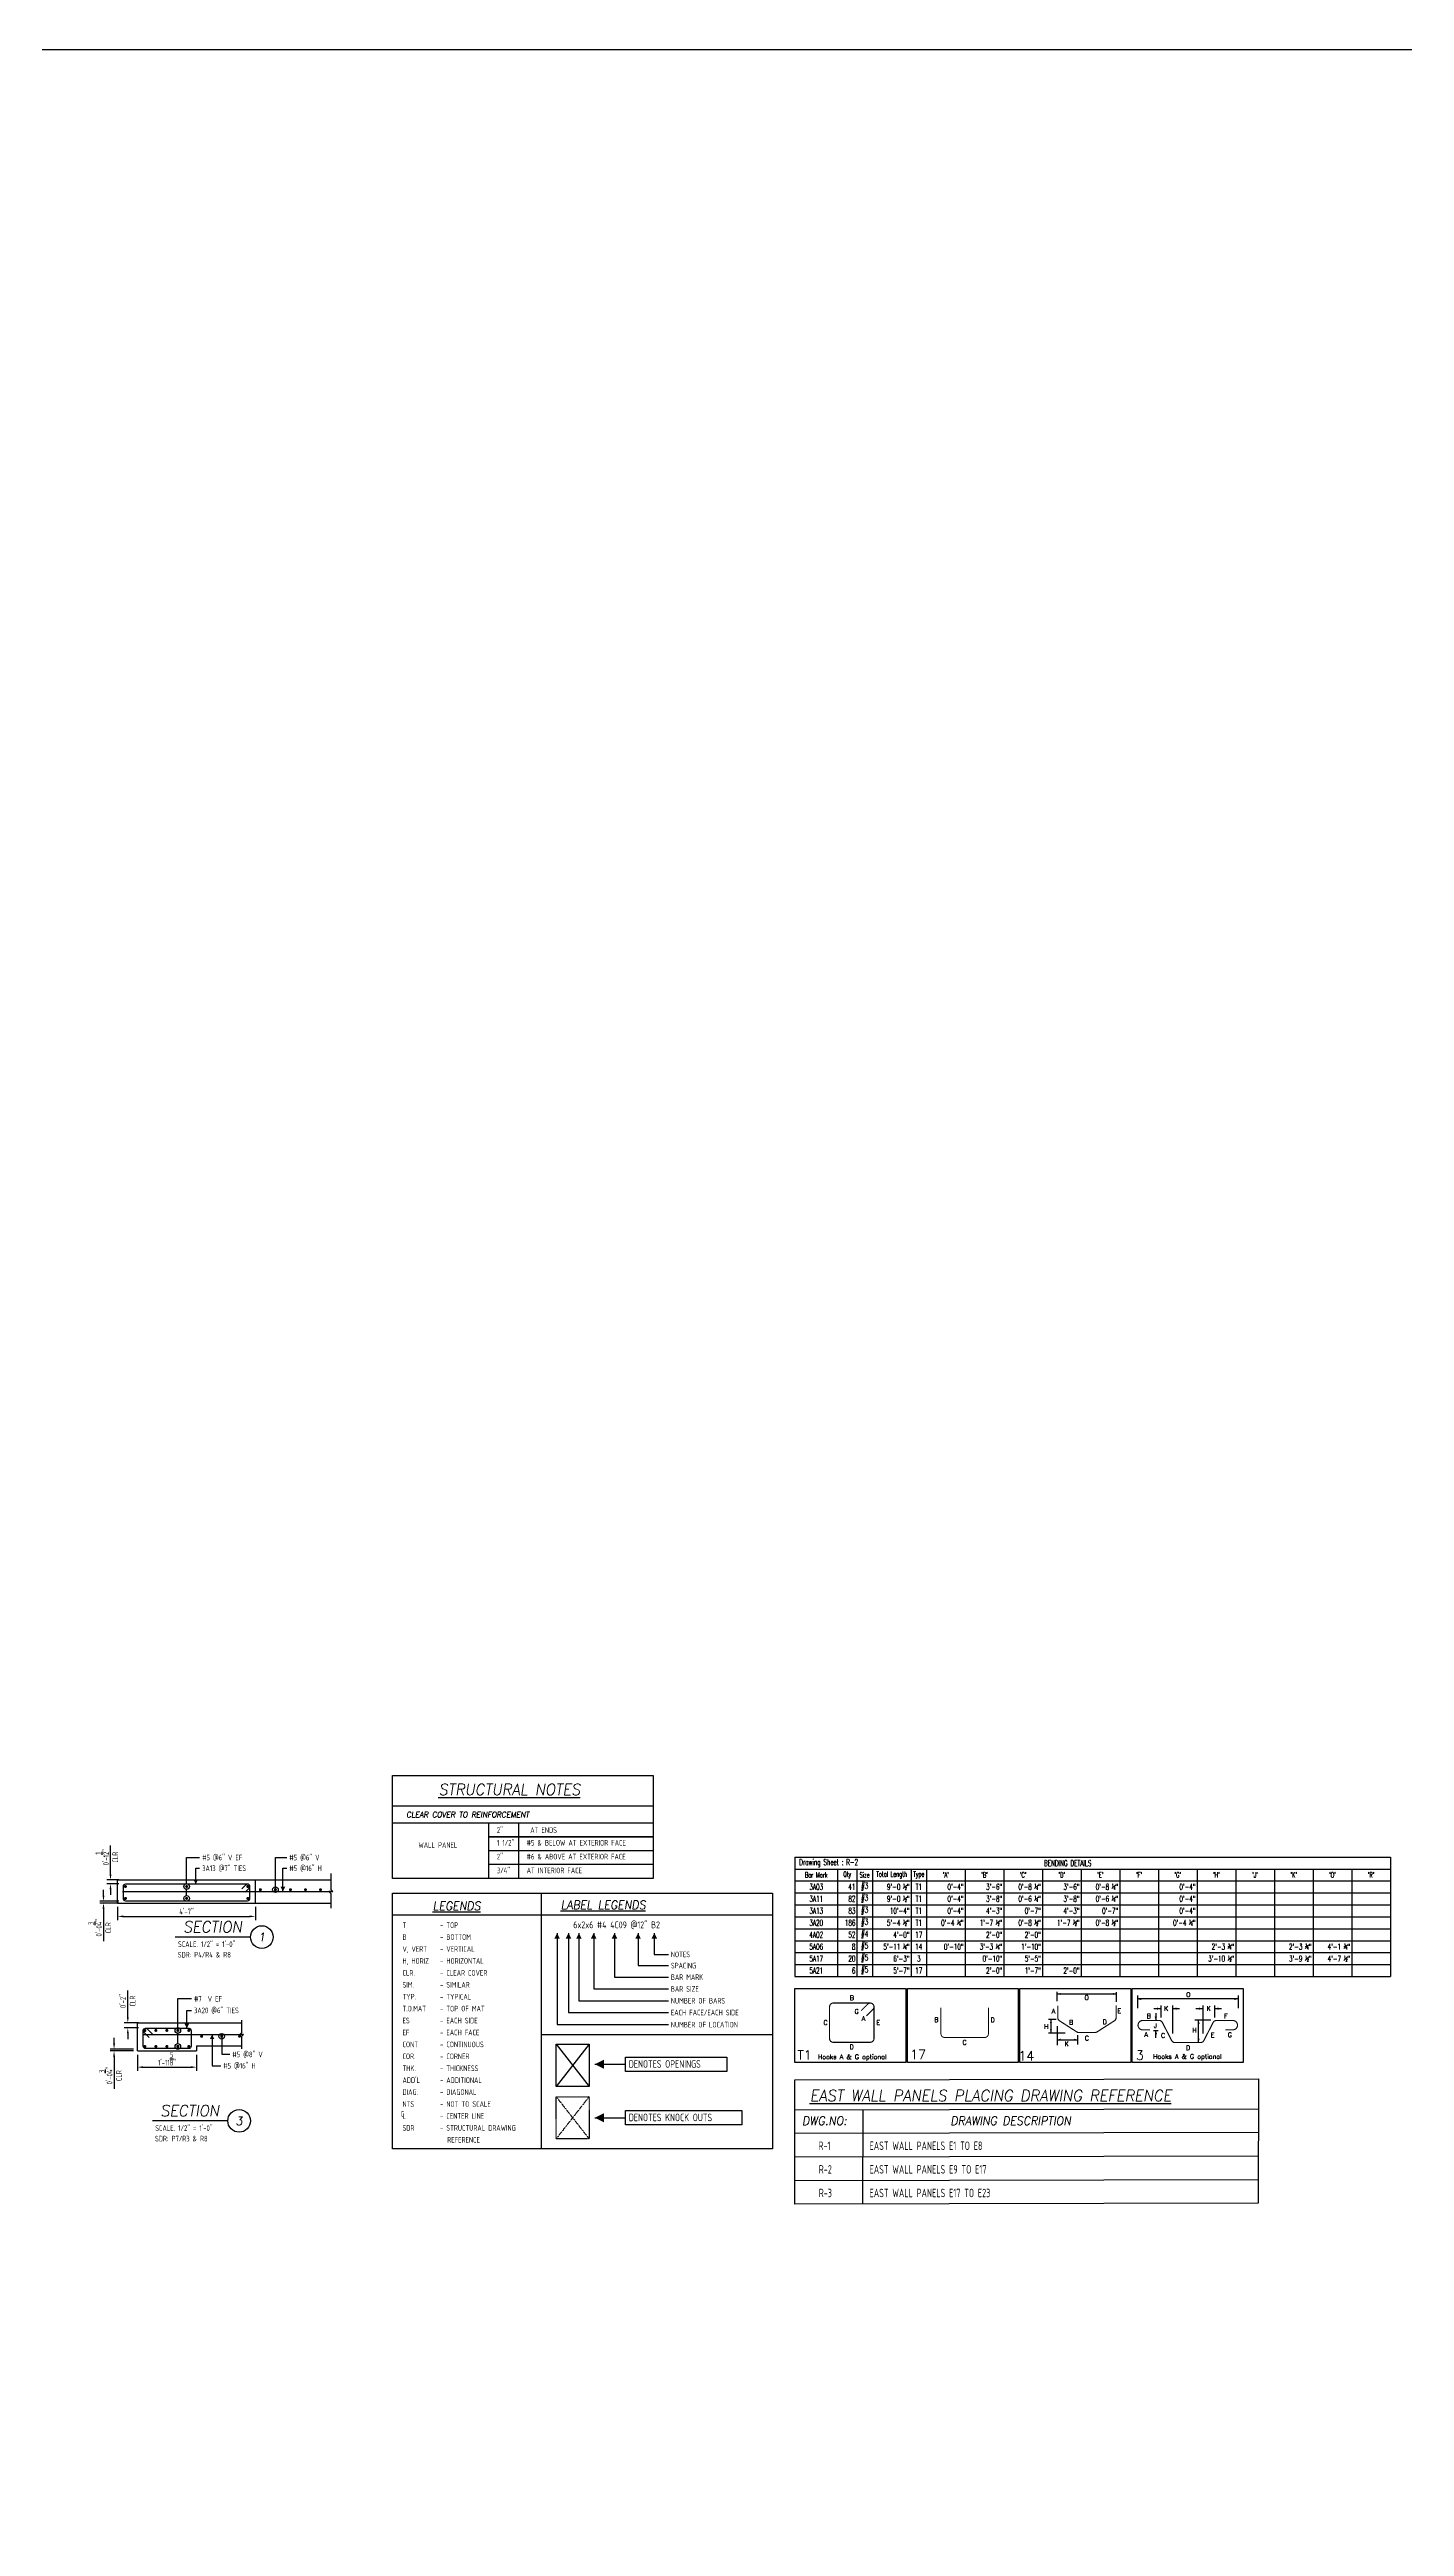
# Model space of a CAD drawing. Header units: inches. Extents: x -10781 to 50822, y -3854 to 38989.
# Drawn here: x 8739 to 9280, y 229 to 1219 of the extents above; entities that cross this region are included whole.
import ezdxf
from ezdxf.enums import TextEntityAlignment as Align

# ---------------------------------------------------------------- set-up
doc = ezdxf.new("R2010")
doc.units = ezdxf.units.IN
doc.header["$LTSCALE"] = 0.025
doc.header["$MEASUREMENT"] = 0
doc.linetypes.add('HIDDEN', pattern=[6, 3, -3])
doc.layers.get('0').update_dxf_attribs({"linetype": 'CONTINUOUS'})
doc.layers.get('Defpoints').update_dxf_attribs({"linetype": 'CONTINUOUS'})
for name, color, linetype in [('0-25', 7, 'CONTINUOUS'), ('0-25TEXT', 7, 'CONTINUOUS'), ('0-35', 3, 'CONTINUOUS'), ('0-35TEXT', 3, 'CONTINUOUS'), ('0-50', 10, 'CONTINUOUS'), ('5', 4, 'CONTINUOUS'), ('BAR-LBL', 2, 'CONTINUOUS'), ('BARLIST', 7, 'CONTINUOUS'), ('CADS-BAR-SKETCH', 7, 'CONTINUOUS'), ('DETAIL', 83, 'CONTINUOUS'), ('hidden', 7, 'HIDDEN'), ('REBARS', 4, 'CONTINUOUS')]:
    doc.layers.add(name, color=color, linetype=linetype)
doc.styles.add('AR', font='ARCHQUIK.shx', dxfattribs={"width": 0.8})
doc.styles.add('ROMANS', font='romans.shx', dxfattribs={"width": 0.57})
doc.styles.add('ROMANT', font='romant')
doc.dimstyles.new('CADS_DIM_48', dxfattribs={"dimscale": 48, "dimtxt": 0.09375, "dimasz": 0.09375, "dimexe": 0.0625, "dimexo": 0.0625, "dimgap": 0.09375, "dimtad": 0, "dimtih": 1, "dimtoh": 1, "dimzin": 1, "dimdsep": 46, "dimlunit": 4, "dimtxsty": 'AR', "dimblk": 'CLOSED', "dimcen": 0.1875, "dimadec": 0, "dimazin": 0, "dimtfac": 1, "dimtofl": 0, "dimtmove": 0, "dimatfit": 1, "dimldrblk": 'DOTBLANK', "dimfxl": 1, "dimtzin": 0, "dimarcsym": 0})

# ---------------------------------------------------------------- blocks, each defined once
blk = doc.blocks.new('*U897', base_point=(8768.49, 479.12))
at = {"layer": 'REBARS', "color": 0}
blk.add_lwpolyline([(8817.43, 482.74), (8819.02, 484.33, 0.668179), (8818.36, 485.93), (8769.61, 485.93, 0.414213), (8768.67, 485), (8768.67, 480.25, 0.414214), (8769.61, 479.31), (8818.36, 479.31, 0.414213), (8819.3, 480.25), (8819.3, 485, 0.668179), (8817.7, 485.66), (8816.11, 484.07)], format="xyb", dxfattribs=at)
blk = doc.blocks.new('SECT1')
at = {"color": 7, "linetype": 'Continuous'}
blk.add_line((0.627, 0), (-0.627, 0), dxfattribs=at)
blk.add_circle((0.815, 0), 0.188, dxfattribs=at)
at = {"color": 7, "linetype": 'Continuous', "style": 'ROMANT', "oblique": 9, "width": 0.95}
blk.add_text('SECTION', height=0.1875, dxfattribs=at).set_placement((-0.006, 0.077), align=Align.CENTER)
blk.add_attdef('SECT1', text='', height=0.141, dxfattribs=at).set_placement((0.815, 0), align=Align.MIDDLE)
blk = doc.blocks.new('_DotBlank')
at = {"layer": '0-35', "color": 0, "lineweight": -2}
blk.add_line((-0.5, 0), (-1, 0), dxfattribs=at)
blk.add_circle((0, 0), 0.5, dxfattribs=at)
blk = doc.blocks.new('leadrblk')
blk.add_lwpolyline([(0, 0, 0, 1, 0), (1, 0, 1, 1, 0)], format="xyseb")
blk = doc.blocks.new('*D657')
at = {"layer": 'Defpoints', "color": 0, "transparency": 16777216}
for p in [(8766.49, 478.37), (8821.49, 478.37), (8821.49, 473.06)]:
    blk.add_point(p, dxfattribs=at)
at = {"layer": 'DETAIL', "color": 0, "lineweight": -2, "transparency": 16777216}
for p, q in [((8766.49, 476.87), (8766.49, 471.56)), ((8821.49, 476.87), (8821.49, 471.56)), ((8768.74, 473.06), (8819.24, 473.06))]:
    blk.add_line(p, q, dxfattribs=at)
at = {"layer": 'DETAIL', "color": 0, "transparency": 16777216}
for points in [[(8768.74, 473.43), (8768.74, 472.68), (8766.49, 473.06)], [(8819.24, 473.43), (8819.24, 472.68), (8821.49, 473.06)]]:
    blk.add_solid(points, dxfattribs=at)
at = {"layer": 'DETAIL', "color": 0, "transparency": 16777216, "insert": (8793.99, 474.97), "char_height": 2.25, "attachment_point": 5, "style": 'AR'}
blk.add_mtext('4\'-7"', dxfattribs=at)
blk = doc.blocks.new('*D658')
at = {"layer": 'Defpoints', "color": 0, "transparency": 16777216}
for p in [(8763.63, 487.62), (8768.49, 487.62), (8768.49, 486.12)]:
    blk.add_point(p, dxfattribs=at)
at = {"layer": 'DETAIL', "color": 0, "lineweight": -2, "transparency": 16777216}
for p, q in [((8763.63, 489.87), (8763.63, 501.32)), ((8766.99, 487.62), (8762.13, 487.62)), ((8766.99, 486.12), (8762.13, 486.12)), ((8763.63, 483.87), (8763.63, 481.62))]:
    blk.add_line(p, q, dxfattribs=at)
at = {"layer": 'DETAIL', "color": 0, "transparency": 16777216}
for points in [[(8763.26, 489.87), (8764.01, 489.87), (8763.63, 487.62)], [(8763.26, 483.87), (8764.01, 483.87), (8763.63, 486.12)]]:
    blk.add_solid(points, dxfattribs=at)
at = {"layer": 'DETAIL', "color": 0, "transparency": 16777216, "char_height": 2.25, "attachment_point": 5, "rotation": 90, "style": 'AR'}
for s, insert in [('0\'-1{\\H1.000000x;\\S1/2;}"', (8760.29, 496.72)), ('CLR', (8765.54, 496.72))]:
    blk.add_mtext(s, dxfattribs=dict(at, insert=insert))
blk = doc.blocks.new('*D659')
at = {"layer": 'Defpoints', "color": 0, "transparency": 16777216}
for p in [(8760.84, 478.37), (8768.49, 479.12), (8768.49, 478.37)]:
    blk.add_point(p, dxfattribs=at)
at = {"layer": 'DETAIL', "color": 0, "lineweight": -2, "transparency": 16777216}
for p, q in [((8766.99, 479.12), (8759.34, 479.12)), ((8766.99, 478.37), (8759.34, 478.37)), ((8760.84, 481.37), (8760.84, 483.62)), ((8760.84, 476.12), (8760.84, 463.18))]:
    blk.add_line(p, q, dxfattribs=at)
at = {"layer": 'DETAIL', "color": 0, "transparency": 16777216}
for points in [[(8760.46, 481.37), (8761.21, 481.37), (8760.84, 479.12)], [(8760.46, 476.12), (8761.21, 476.12), (8760.84, 478.37)]]:
    blk.add_solid(points, dxfattribs=at)
at = {"layer": 'DETAIL', "color": 0, "transparency": 16777216, "char_height": 2.25, "attachment_point": 5, "rotation": 90, "style": 'AR'}
for s, insert in [('0\'-0{\\H1.000000x;\\S3/4;}"', (8757.46, 468.53)), ('CLR', (8762.75, 468.53))]:
    blk.add_mtext(s, dxfattribs=dict(at, insert=insert))
blk = doc.blocks.new('*D877')
at = {"layer": 'Defpoints', "color": 0, "transparency": 16777216}
for p in [(8770.55, 430.53), (8776.38, 430.53), (8776.38, 428.53)]:
    blk.add_point(p, dxfattribs=at)
at = {"layer": 'DETAIL', "color": 0, "lineweight": -2, "transparency": 16777216}
for p, q in [((8770.55, 432.78), (8770.55, 443.42)), ((8774.88, 430.53), (8769.05, 430.53)), ((8774.88, 428.53), (8769.05, 428.53)), ((8770.55, 426.28), (8770.55, 424.03))]:
    blk.add_line(p, q, dxfattribs=at)
at = {"layer": 'DETAIL', "color": 0, "transparency": 16777216}
for points in [[(8770.18, 432.78), (8770.93, 432.78), (8770.55, 430.53)], [(8770.18, 426.28), (8770.93, 426.28), (8770.55, 428.53)]]:
    blk.add_solid(points, dxfattribs=at)
at = {"layer": 'DETAIL', "color": 0, "transparency": 16777216, "char_height": 2.25, "attachment_point": 5, "rotation": 90, "style": 'AR'}
for s, insert in [('0\'-2"', (8768.64, 439.23)), ('CLR', (8772.47, 439.23))]:
    blk.add_mtext(s, dxfattribs=dict(at, insert=insert))
blk = doc.blocks.new('*D872')
at = {"layer": 'Defpoints', "color": 0, "transparency": 16777216}
for p in [(8774.38, 419.28), (8798.03, 419.28), (8798.03, 412.82)]:
    blk.add_point(p, dxfattribs=at)
at = {"layer": 'DETAIL', "color": 0, "lineweight": -2, "transparency": 16777216}
for p, q in [((8774.38, 417.78), (8774.38, 411.32)), ((8798.03, 417.78), (8798.03, 411.32)), ((8776.63, 412.82), (8795.78, 412.82))]:
    blk.add_line(p, q, dxfattribs=at)
at = {"layer": 'DETAIL', "color": 0, "transparency": 16777216}
for points in [[(8776.63, 413.19), (8776.63, 412.44), (8774.38, 412.82)], [(8795.78, 413.19), (8795.78, 412.44), (8798.03, 412.82)]]:
    blk.add_solid(points, dxfattribs=at)
at = {"layer": 'DETAIL', "color": 0, "transparency": 16777216, "insert": (8786.2, 416.19), "char_height": 2.25, "attachment_point": 5, "style": 'AR'}
blk.add_mtext('1\'-11{\\H1.000000x;\\S5/8;}"', dxfattribs=at)
blk = doc.blocks.new('*D873')
at = {"layer": 'Defpoints', "color": 0, "transparency": 16777216}
for p in [(8765.06, 419.28), (8774.38, 420.03), (8774.38, 419.28)]:
    blk.add_point(p, dxfattribs=at)
at = {"layer": 'DETAIL', "color": 0, "lineweight": -2, "transparency": 16777216}
for p, q in [((8772.88, 420.03), (8763.56, 420.03)), ((8772.88, 419.28), (8763.56, 419.28)), ((8765.06, 422.28), (8765.06, 424.53)), ((8765.06, 417.03), (8765.06, 404.1))]:
    blk.add_line(p, q, dxfattribs=at)
at = {"layer": 'DETAIL', "color": 0, "transparency": 16777216}
for points in [[(8764.69, 422.28), (8765.44, 422.28), (8765.06, 420.03)], [(8764.69, 417.03), (8765.44, 417.03), (8765.06, 419.28)]]:
    blk.add_solid(points, dxfattribs=at)
at = {"layer": 'DETAIL', "color": 0, "transparency": 16777216, "char_height": 2.25, "attachment_point": 5, "rotation": 90, "style": 'AR'}
for s, insert in [('0\'-0{\\H1.000000x;\\S3/4;}"', (8761.69, 409.44)), ('CLR', (8766.98, 409.44))]:
    blk.add_mtext(s, dxfattribs=dict(at, insert=insert))
blk = doc.blocks.new('*U896', base_point=(8796.03, 420.03))
at = {"layer": 'REBARS', "color": 0}
blk.add_lwpolyline([(8779.11, 424.62), (8776.99, 426.74, -0.668178), (8777.66, 428.34), (8794.91, 428.34, -0.414214), (8795.84, 427.41), (8795.84, 421.16, -0.414213), (8794.91, 420.22), (8777.66, 420.22, -0.414214), (8776.72, 421.16), (8776.72, 427.41, -0.668179), (8778.32, 428.07), (8780.44, 425.95)], format="xyb", dxfattribs=at)
blk = doc.blocks.new('A$C2A293661')
at = {"layer": '0-35TEXT', "style": 'AR', "width": 0.8}
for s, p in [('C', (-0.72, 0.84)), ('L', (0, 0))]:
    blk.add_text(s, height=2.25, dxfattribs=at).set_placement(p)
blk = doc.blocks.new('*T1326')
at = {"layer": 'BARLIST', "color": 0, "linetype": 'ByBlock', "lineweight": -2, "transparency": 16777216}
for p, q in [((0, 0), (237.77, 0)), ((0, 0), (0, -47.69)), ((237.77, 0), (237.77, -47.69)), ((0, -4.72), (237.77, -4.72)), ((0, -9.45), (237.77, -9.45)), ((17.01, -4.72), (17.01, -47.69)), ((24.73, -4.72), (24.73, -47.69)), ((30.91, -4.72), (30.91, -47.69)), ((46.35, -4.72), (46.35, -47.69)), ((52.52, -4.72), (52.52, -47.69)), ((67.96, -4.72), (67.96, -47.69)), ((83.4, -4.72), (83.4, -47.69)), ((98.83, -4.72), (98.83, -47.69)), ((114.27, -4.72), (114.27, -47.69)), ((129.71, -4.72), (129.71, -47.69)), ((145.15, -4.72), (145.15, -47.69)), ((160.58, -4.72), (160.58, -47.69)), ((176.02, -4.72), (176.02, -47.69)), ((191.46, -4.72), (191.46, -47.69)), ((206.89, -4.72), (206.89, -47.69)), ((222.33, -4.72), (222.33, -47.69)), ((0, -14.23), (237.77, -14.23)), ((0, -19.01), (237.77, -19.01)), ((0, -23.79), (237.77, -23.79)), ((0, -28.57), (237.77, -28.57)), ((0, -33.35), (237.77, -33.35)), ((0, -38.13), (237.77, -38.13)), ((0, -42.91), (237.77, -42.91)), ((0, -47.69), (237.77, -47.69))]:
    blk.add_line(p, q, dxfattribs=at)
at = {"layer": 'BARLIST', "color": 0, "transparency": 16777216, "style": 'ROMANS'}
for s, insert, char_height, width, attachment_point in [(' Drawing Sheet : R-2', (0.59, -2.36), 2.3622, 97.6535, 4), ('Bar Mark', (8.5, -7.09), 2.126, 15.8268, 5), ('Qty', (20.87, -7.09), 2.126, 6.5433, 5), ('Size', (27.82, -7.09), 2.126, 4.9961, 5), ('#3', (27.82, -11.84), 2.362, 4.9961, 5), ('Total Length', (38.63, -7.09), 2.126, 14.2559, 5), ('Type', (49.44, -7.09), 2.126, 4.9961, 5), ("'A'", (60.24, -7.09), 2.126, 14.2559, 5), ("'B'", (75.68, -7.09), 2.126, 14.2559, 5), ("'C'", (91.12, -7.09), 2.126, 14.2559, 5), ('BENDING DETAILS', (99.43, -2.36), 2.3622, 137.752, 4), ("'D'", (106.55, -7.09), 2.126, 14.2559, 5), ("'E'", (121.99, -7.09), 2.126, 14.2559, 5), ("'F'", (137.43, -7.09), 2.126, 14.2559, 5), ("'G'", (152.86, -7.09), 2.126, 14.2559, 5), ("'H'", (168.3, -7.09), 2.126, 14.2559, 5), ("'J'", (183.74, -7.09), 2.126, 14.2559, 5), ("'K'", (199.18, -7.09), 2.126, 14.2559, 5), ("'O'", (214.61, -7.09), 2.126, 14.2559, 5), ("'R'", (230.05, -7.09), 2.126, 14.2559, 5), ('3A03', (8.5, -11.84), 2.362, 15.8268, 5), ('3A11', (8.5, -16.62), 2.362, 15.8268, 5), ('41', (24.14, -11.84), 2.362, 6.5433, 6), ('82', (24.14, -16.62), 2.362, 6.5433, 6), ('#3', (27.82, -16.62), 2.362, 4.9961, 5), ('#3', (27.82, -21.4), 2.362, 4.9961, 5), ('9\'-0 {\\H0.5x;\\S1#2;}"', (45.76, -11.84), 2.3622, 14.2559, 6), ('9\'-0 {\\H0.5x;\\S1#2;}"', (45.76, -16.62), 2.3622, 14.2559, 6), ('T1', (49.44, -11.84), 2.362, 4.9961, 5), ('T1', (49.44, -16.62), 2.362, 4.9961, 5), ('0\'-4"', (67.37, -11.84), 2.362, 14.2559, 6), ('0\'-4"', (67.37, -16.62), 2.362, 14.2559, 6), ('3\'-6"', (82.81, -11.84), 2.362, 14.2559, 6), ('3\'-8"', (82.81, -16.62), 2.362, 14.2559, 6), ('0\'-8 {\\H0.5x;\\S1#4;}"', (98.24, -11.84), 2.3622, 14.2559, 6), ('0\'-6 {\\H0.5x;\\S1#4;}"', (98.24, -16.62), 2.3622, 14.2559, 6), ('3\'-6"', (113.68, -11.84), 2.362, 14.2559, 6), ('3\'-8"', (113.68, -16.62), 2.362, 14.2559, 6), ('0\'-8 {\\H0.5x;\\S1#4;}"', (129.12, -11.84), 2.3622, 14.2559, 6), ('0\'-6 {\\H0.5x;\\S1#4;}"', (129.12, -16.62), 2.3622, 14.2559, 6), ('0\'-4"', (159.99, -11.84), 2.362, 14.2559, 6), ('0\'-4"', (159.99, -16.62), 2.362, 14.2559, 6), ('3A13', (8.5, -21.4), 2.362, 15.8268, 5), ('3A20', (8.5, -26.18), 2.362, 15.8268, 5), ('186', (24.14, -26.18), 2.362, 6.5433, 6), ('83', (24.14, -21.4), 2.362, 6.5433, 6), ('#3', (27.82, -26.18), 2.362, 4.9961, 5), ('#4', (27.82, -30.96), 2.362, 4.9961, 5), ('5\'-4 {\\H0.5x;\\S1#2;}"', (45.76, -26.18), 2.3622, 14.2559, 6), ('10\'-4"', (45.76, -21.4), 2.362, 14.2559, 6), ('T1', (49.44, -21.4), 2.362, 4.9961, 5), ('T1', (49.44, -26.18), 2.362, 4.9961, 5), ('0\'-4 {\\H0.5x;\\S1#4;}"', (67.37, -26.18), 2.3622, 14.2559, 6), ('0\'-4"', (67.37, -21.4), 2.362, 14.2559, 6), ('1\'-7 {\\H0.5x;\\S1#2;}"', (82.81, -26.18), 2.3622, 14.2559, 6), ('4\'-3"', (82.81, -21.4), 2.362, 14.2559, 6), ('0\'-8 {\\H0.5x;\\S1#2;}"', (98.24, -26.18), 2.3622, 14.2559, 6), ('0\'-7"', (98.24, -21.4), 2.362, 14.2559, 6), ('1\'-7 {\\H0.5x;\\S1#2;}"', (113.68, -26.18), 2.3622, 14.2559, 6), ('4\'-3"', (113.68, -21.4), 2.362, 14.2559, 6), ('0\'-8 {\\H0.5x;\\S1#2;}"', (129.12, -26.18), 2.3622, 14.2559, 6), ('0\'-7"', (129.12, -21.4), 2.362, 14.2559, 6), ('0\'-4 {\\H0.5x;\\S1#4;}"', (159.99, -26.18), 2.3622, 14.2559, 6), ('0\'-4"', (159.99, -21.4), 2.362, 14.2559, 6), ('4A02', (8.5, -30.96), 2.362, 15.8268, 5), ('5A06', (8.5, -35.74), 2.362, 15.8268, 5), ('5A17', (8.5, -40.52), 2.362, 15.8268, 5), ('52', (24.14, -30.96), 2.362, 6.5433, 6), ('20', (24.14, -40.52), 2.362, 6.5433, 6), ('8', (24.14, -35.74), 2.36, 6.5433, 6), ('#5', (27.82, -35.74), 2.362, 4.9961, 5), ('#5', (27.82, -40.52), 2.362, 4.9961, 5), ('5\'-11 {\\H0.5x;\\S1#4;}"', (45.76, -35.74), 2.3622, 14.2559, 6), ('4\'-0"', (45.76, -30.96), 2.362, 14.2559, 6), ('6\'-3"', (45.76, -40.52), 2.362, 14.2559, 6), ('17', (49.44, -30.96), 2.362, 4.9961, 5), ('14', (49.44, -35.74), 2.362, 4.9961, 5), ('3', (49.44, -40.52), 2.36, 4.9961, 5), ('0\'-10"', (67.37, -35.74), 2.362, 14.2559, 6), ('3\'-3 {\\H0.5x;\\S1#4;}"', (82.81, -35.74), 2.3622, 14.2559, 6), ('0\'-10"', (82.81, -40.52), 2.362, 14.2559, 6), ('2\'-0"', (82.81, -30.96), 2.362, 14.2559, 6), ('1\'-10"', (98.24, -35.74), 2.362, 14.2559, 6), ('2\'-0"', (98.24, -30.96), 2.362, 14.2559, 6), ('5\'-5"', (98.24, -40.52), 2.362, 14.2559, 6), ('3\'-10 {\\H0.5x;\\S1#2;}"', (175.43, -40.52), 2.3622, 14.2559, 6), ('2\'-3 {\\H0.5x;\\S3#4;}"', (175.43, -35.74), 2.3622, 14.2559, 6), ('2\'-3 {\\H0.5x;\\S3#4;}"', (206.3, -35.74), 2.3622, 14.2559, 6), ('3\'-9 {\\H0.5x;\\S1#2;}"', (206.3, -40.52), 2.3622, 14.2559, 6), ('4\'-1 {\\H0.5x;\\S3#4;}"', (221.74, -35.74), 2.3622, 14.2559, 6), ('4\'-7 {\\H0.5x;\\S1#2;}"', (221.74, -40.52), 2.3622, 14.2559, 6), ('5A21', (8.5, -45.3), 2.362, 15.8268, 5), ('6', (24.14, -45.3), 2.36, 6.5433, 6), ('#5', (27.82, -45.3), 2.362, 4.9961, 5), ('5\'-7"', (45.76, -45.3), 2.362, 14.2559, 6), ('17', (49.44, -45.3), 2.362, 4.9961, 5), ('2\'-0"', (82.81, -45.3), 2.362, 14.2559, 6), ('1\'-7"', (98.24, -45.3), 2.362, 14.2559, 6), ('2\'-0"', (113.68, -45.3), 2.362, 14.2559, 6)]:
    blk.add_mtext(s, dxfattribs=dict(at, insert=insert, char_height=char_height, width=width, attachment_point=attachment_point))
blk = doc.blocks.new('T1')
at = {"layer": 'CADS-BAR-SKETCH'}
blk.add_lwpolyline([(0, 0), (0, 1), (1.5, 1), (1.5, 0)], close=True, dxfattribs=at)
at = {"layer": 'CADS-BAR-SKETCH', "const_width": 0.0156}
for points in [[(0.468, 0.754, -0.414214), (0.518, 0.804, 0.414214), (0.468, 0.754), (0.468, 0.323, 0.414214), (0.518, 0.273), (1.019, 0.273, 0.414214), (1.069, 0.323), (1.069, 0.754, 0.668179), (0.983, 0.789), (0.896, 0.702)], [(0.966, 0.631), (1.054, 0.719, 0.668179), (1.019, 0.804), (0.518, 0.804)]]:
    blk.add_lwpolyline(points, format="xyb", dxfattribs=at)
at = {"layer": 'CADS-BAR-SKETCH', "style": 'ROMANS'}
for s, height, p in [('B', 0.0625, (0.742, 0.844)), ('G', 0.0625, (0.806, 0.659)), ('C', 0.0625, (0.386, 0.508)), ('A', 0.0625, (0.903, 0.563)), ('E', 0.0625, (1.103, 0.508)), ('T1', 0.125, (0.033, 0.039)), ('Hooks A & G optional', 0.0625, (0.311, 0.045)), ('D', 0.0625, (0.739, 0.179))]:
    blk.add_text(s, height=height, dxfattribs=at).set_placement(p)
blk = doc.blocks.new('17')
at = {"layer": 'CADS-BAR-SKETCH'}
blk.add_lwpolyline([(0, 0), (0, 1), (1.5, 1), (1.5, 0)], close=True, dxfattribs=at)
at = {"layer": 'CADS-BAR-SKETCH', "const_width": 0.0125}
blk.add_lwpolyline([(0.454, 0.741), (0.454, 0.388, 0.414214), (0.504, 0.338), (1.046, 0.338, 0.414214), (1.096, 0.388), (1.096, 0.741)], format="xyb", dxfattribs=at)
at = {"layer": 'CADS-BAR-SKETCH', "style": 'ROMANS'}
for s, height, p in [('B', 0.0625, (0.363, 0.547)), ('D', 0.0625, (1.125, 0.544)), ('17', 0.125, (0.037, 0.045)), ('C', 0.0625, (0.746, 0.24))]:
    blk.add_text(s, height=height, dxfattribs=at).set_placement(p)
blk = doc.blocks.new('14')
at = {"layer": 'CADS-BAR-SKETCH'}
for p, q in [((0.506, 0.829), (0.506, 0.954)), ((0.514, 0.928), (1.303, 0.928)), ((1.31, 0.821), (1.31, 0.951)), ((0.494, 0.582), (0.389, 0.582)), ((0.389, 0.399), (0.616, 0.399)), ((0.421, 0.582), (0.421, 0.399)), ((0.506, 0.491), (0.506, 0.235)), ((0.78, 0.371), (0.78, 0.245)), ((0.506, 0.308), (0.78, 0.308))]:
    blk.add_line(p, q, dxfattribs=at)
blk.add_lwpolyline([(0, 0), (0, 1), (1.5, 1), (1.5, 0)], close=True, dxfattribs=at)
at = {"layer": 'CADS-BAR-SKETCH', "const_width": 0.0156}
blk.add_lwpolyline([(0.514, 0.767), (0.514, 0.606, 0.255491), (0.537, 0.564), (0.77, 0.414, 0.143533), (0.797, 0.406), (1.019, 0.406, 0.143533), (1.046, 0.414), (1.28, 0.564, 0.255491), (1.303, 0.606), (1.303, 0.772)], format="xyb", dxfattribs=at)
at = {"layer": 'CADS-BAR-SKETCH'}
for points in [[(0.506, 0.928), (0.554, 0.942), (0.554, 0.928)], [(0.506, 0.928), (0.554, 0.914), (0.554, 0.928)], [(1.31, 0.928), (1.262, 0.942), (1.262, 0.928)], [(1.31, 0.928), (1.262, 0.914), (1.262, 0.928)], [(0.421, 0.582), (0.408, 0.534), (0.421, 0.534)], [(0.421, 0.399), (0.408, 0.447), (0.421, 0.447)], [(0.421, 0.582), (0.435, 0.534), (0.421, 0.534)], [(0.421, 0.399), (0.435, 0.447), (0.421, 0.447)], [(0.506, 0.308), (0.554, 0.322), (0.554, 0.308)], [(0.506, 0.308), (0.554, 0.294), (0.554, 0.308)], [(0.78, 0.308), (0.732, 0.322), (0.732, 0.308)], [(0.78, 0.308), (0.732, 0.294), (0.732, 0.308)]]:
    blk.add_solid(points, dxfattribs=at)
at = {"layer": 'CADS-BAR-SKETCH', "style": 'ROMANS'}
for s, height, p in [('A', 0.0625, (0.433, 0.663)), ('O', 0.0625, (0.876, 0.846)), ('E', 0.0625, (1.321, 0.667)), ('H', 0.0625, (0.33, 0.456)), ('B', 0.0625, (0.666, 0.512)), ('C', 0.0625, (0.88, 0.297)), ('D', 0.0625, (1.121, 0.517)), ('14', 0.125, (-0.019, 0.027)), ('K', 0.0625, (0.606, 0.221))]:
    blk.add_text(s, height=height, dxfattribs=at).set_placement(p)
blk = doc.blocks.new('3')
at = {"layer": 'CADS-BAR-SKETCH'}
for p, q in [((0.071, 0.908), (0.071, 0.736)), ((1.423, 0.859), (0.081, 0.859)), ((0.294, 0.728), (0.389, 0.728)), ((0.389, 0.77), (0.389, 0.607)), ((0.547, 0.77), (0.547, 0.39)), ((0.547, 0.728), (0.642, 0.728)), ((0.547, 0.728), (0.642, 0.728)), ((0.862, 0.728), (0.957, 0.728)), ((0.957, 0.77), (0.957, 0.39)), ((1.115, 0.77), (1.115, 0.607)), ((1.115, 0.728), (1.21, 0.728)), ((1.434, 0.908), (1.434, 0.736)), ((0.29, 0.433), (0.354, 0.433)), ((0.32, 0.666), (0.32, 0.568)), ((0.322, 0.335), (0.322, 0.433)), ((1.062, 0.574), (0.847, 0.574)), ((0.898, 0.27), (0.898, 0.574))]:
    blk.add_line(p, q, dxfattribs=at)
blk.add_lwpolyline([(0, 0), (0, 1), (1.5, 1), (1.5, 0)], close=True, dxfattribs=at)
at = {"layer": 'CADS-BAR-SKETCH', "const_width": 0.0156}
blk.add_lwpolyline([(1.261, 0.441), (1.361, 0.441, 1), (1.361, 0.568), (1.14, 0.568, 0.281157), (1.095, 0.541), (0.97, 0.297, -0.281157), (0.926, 0.27), (0.579, 0.27, -0.281157), (0.534, 0.297), (0.409, 0.541, 0.281157), (0.364, 0.568), (0.143, 0.568, 1), (0.143, 0.441), (0.243, 0.441)], format="xyb", dxfattribs=at)
at = {"layer": 'CADS-BAR-SKETCH'}
for points in [[(0.071, 0.859), (0.125, 0.874), (0.125, 0.859)], [(0.071, 0.859), (0.125, 0.843), (0.125, 0.859)], [(0.389, 0.728), (0.336, 0.744), (0.336, 0.728)], [(0.389, 0.728), (0.336, 0.713), (0.336, 0.728)], [(0.547, 0.728), (0.601, 0.744), (0.601, 0.728)], [(0.547, 0.728), (0.601, 0.713), (0.601, 0.728)], [(0.957, 0.728), (0.904, 0.744), (0.904, 0.728)], [(0.957, 0.728), (0.904, 0.713), (0.904, 0.728)], [(1.115, 0.728), (1.169, 0.744), (1.169, 0.728)], [(1.115, 0.728), (1.169, 0.713), (1.169, 0.728)], [(1.434, 0.859), (1.38, 0.874), (1.38, 0.859)], [(1.434, 0.859), (1.38, 0.843), (1.38, 0.859)], [(0.32, 0.568), (0.304, 0.621), (0.32, 0.621)], [(0.322, 0.433), (0.307, 0.379), (0.322, 0.379)], [(0.32, 0.568), (0.335, 0.621), (0.32, 0.621)], [(0.322, 0.433), (0.338, 0.379), (0.322, 0.379)], [(0.898, 0.574), (0.883, 0.52), (0.898, 0.52)], [(0.898, 0.574), (0.914, 0.52), (0.898, 0.52)], [(0.898, 0.27), (0.883, 0.323), (0.898, 0.323)], [(0.898, 0.27), (0.914, 0.323), (0.898, 0.323)]]:
    blk.add_solid(points, dxfattribs=at)
at = {"layer": 'CADS-BAR-SKETCH', "style": 'ROMANS'}
for s, height, p in [('K', 0.0625, (0.433, 0.7)), ('O', 0.0625, (0.731, 0.886)), ('K', 0.0625, (1.008, 0.7)), ('A', 0.0625, (0.166, 0.346)), ('B', 0.0625, (0.196, 0.597)), ('J', 0.0625, (0.293, 0.467)), ('C', 0.0625, (0.391, 0.334)), ('H', 0.0625, (0.813, 0.404)), ('E', 0.0625, (1.062, 0.34)), ('F', 0.0625, (1.242, 0.597)), ('G', 0.0625, (1.293, 0.343)), ('3', 0.125, (0.05, 0.035)), ('Hooks A & G optional', 0.0625, (0.284, 0.049)), ('D', 0.0625, (0.729, 0.168))]:
    blk.add_text(s, height=height, dxfattribs=at).set_placement(p)
blk = doc.blocks.new('*T1327')
at = {"layer": 'BARLIST', "color": 0, "transparency": 16777216, "xscale": 29.52755949857756, "yscale": 29.52755949857756, "zscale": 29.52755949857756}
for name, p in [('T1', (0.3, -29.53, 0)), ('17', (45.18, -29.53, 0)), ('14', (90.06, -29.53, 0)), ('3', (134.94, -29.53, 0))]:
    blk.add_blockref(name, p, dxfattribs=at)

msp = doc.modelspace()

# ---------------------------------------------------------------- linework, layer by layer
at = {"layer": '0-25'}
for points in [[(8954.74396, 421.94938), (8941.60509, 405.15303)], [(8941.60509, 421.94938), (8954.74396, 405.15303)]]:
    msp.add_lwpolyline(points, dxfattribs=at)
at = {"layer": '0-25TEXT'}
for points in [[(8797.67112, 485.93346), (8797.67112, 492.29704), (8799.23754, 492.29704)], [(8832.48692, 482.99601), (8832.48692, 492.29704), (8834.05334, 492.29704)], [(8941.96547, 466.40421), (8941.96547, 429.79528), (8986.3895, 429.79528)], [(8946.51607, 466.40421), (8946.51607, 434.63326), (8986.3895, 434.63326)], [(8950.67949, 466.40421), (8950.67949, 439.35196), (8986.3895, 439.35196)], [(8956.58562, 466.40421), (8956.58562, 444.07067), (8986.3895, 444.07067)], [(8964.91245, 466.40421), (8964.91245, 448.78937), (8986.3895, 448.78937)], [(8974.30423, 466.40421), (8974.30423, 453.38884), (8986.3895, 453.38884)], [(8980.7913, 466.40421), (8980.7913, 457.86904), (8986.3895, 457.86904)], [(8794.13017, 428.34488), (8794.13017, 435.49948), (8795.97567, 435.49948)], [(8804.19734, 425.90737), (8804.19732, 413.38814), (8807.65469, 413.38813)], [(8957.00285, 413.97705), (8969.30344, 413.97705)], [(8957.00285, 392.60012), (8969.30344, 392.60012)], [(8957.00285, 392.60012), (8969.30344, 392.60012)]]:
    msp.add_lwpolyline(points, dxfattribs=at)
at = {"layer": '0-35', "color": 0, "lineweight": -2}
for p, q in [((8794.03608, 486.12096), (8794.03608, 496.58371)), ((8794.03608, 496.58371), (8799.23754, 496.58371)), ((8794.03608, 481.37096), (8794.03608, 483.87096)), ((8790.52422, 428.60607), (8790.52422, 440.19199)), ((8790.52422, 440.19199), (8795.97567, 440.19199)), ((8790.52422, 422.20869), (8790.52422, 426.35607))]:
    msp.add_line(p, q, dxfattribs=at)
at = {"layer": '0-35'}
for p, q in [((8766.48535, 478.37096), (8766.48535, 487.62096)), ((8766.48535, 487.62096), (8851.5919, 487.62096)), ((8821.48521, 478.37096), (8821.48521, 487.62096)), ((8766.48535, 478.37096), (8851.5919, 478.37096)), ((8774.37831, 419.28237), (8774.37831, 430.53237)), ((8774.37831, 430.53237), (8816.03143, 430.53237)), ((8774.37831, 419.28237), (8798.03143, 419.28237)), ((8798.03143, 421.28237), (8798.03143, 419.28237)), ((8798.03143, 421.28237), (8816.03143, 421.28237))]:
    msp.add_line(p, q, dxfattribs=at)
at = {"layer": '0-35', "color": 1}
for points in [[(8876.27119, 488.21787), (8876.27119, 529.40137), (8980.38861, 529.40137), (8980.38861, 488.21787)], [(8914.53517, 504.7949), (8980.38861, 504.7949)], [(8980.38861, 504.7949), (8914.53517, 504.7949)], [(8980.38861, 499.26923), (8914.53517, 499.26923)], [(8980.38861, 488.21787), (8876.27119, 488.21787)], [(8980.38861, 493.74355), (8914.53517, 493.74355)]]:
    msp.add_lwpolyline(points, dxfattribs=at)
at = {"layer": '0-35'}
for points in [[(8851.5919, 490.13893), (8851.5919, 483.7668), (8852.36273, 482.99596), (8850.82106, 482.99596), (8851.5919, 482.22513), (8851.5919, 476.27837)], [(8816.03143, 420.19225), (8816.03143, 425.13654), (8816.80226, 425.90738), (8815.26059, 425.90737), (8816.03143, 426.67821), (8816.03143, 431.6225)]]:
    msp.add_lwpolyline(points, dxfattribs=at)
msp.add_lwpolyline([(8941.60509, 421.94938), (8954.74396, 421.94938), (8954.74396, 405.15303), (8941.60509, 405.15303)], close=True, dxfattribs=at)
at = {"layer": '0-35', "color": 0, "lineweight": -2}
for centre in [(8794.03608, 484.99596), (8794.03608, 480.24596), (8790.52422, 427.48107), (8790.52422, 421.08369)]:
    msp.add_circle(centre, 1.125, dxfattribs=at)
at = {"layer": '0-50'}
for p, q in [((8980.38861, 517.10097), (8876.27119, 517.10097)), ((8980.38861, 510.32058), (8876.27119, 510.32058)), ((8914.53517, 510.32058), (8914.53517, 488.21787)), ((8926.58586, 510.32058), (8926.58586, 488.21787)), ((8935.59095, 482.35301), (8935.59095, 380.19471)), ((9027.93652, 473.56154), (8876.27119, 473.56154)), ((9027.93652, 425.7492), (8935.59095, 425.7492)), ((9222.00423, 396.0454), (9036.95308, 395.61498)), ((9222.00423, 386.70261), (9036.95308, 386.27219)), ((9064.11188, 358.02706), (9064.13397, 395.61498)), ((9027.93652, 380.19471), (8876.27119, 380.19471)), ((9222.00423, 377.26651), (9036.95308, 376.83609)), ((9222.00423, 367.83041), (9036.95308, 367.39999))]:
    msp.add_line(p, q, dxfattribs=at)
for points in [[(8876.27119, 380.19471), (8876.27119, 482.35301), (9027.93652, 482.35301), (9027.93652, 380.19471)], [(8969.30344, 416.81388), (9009.69812, 416.81388), (9009.69812, 411.14023), (8969.30344, 411.14023)], [(9036.95308, 407.78105), (9222.00423, 408.21148), (9221.98213, 358.45748), (9036.93099, 358.02706)], [(8969.30344, 395.43695), (9015.79459, 395.43695), (9015.79459, 389.7633), (8969.30344, 389.7633)]]:
    msp.add_lwpolyline(points, close=True, dxfattribs=at)
at = {"layer": '5', "const_width": 0.6}
for points in [[(8769.31034, 484.99596, -1), (8769.91034, 484.99596, -1)], [(8793.73608, 484.99596, -1), (8794.33608, 484.99596, -1)], [(8818.16182, 484.99596, -1), (8818.76182, 484.99596, -1)], [(8769.31034, 480.24596, 1), (8769.91034, 480.24596, 1)], [(8793.73608, 480.24596, 1), (8794.33608, 480.24596, 1)], [(8818.16182, 480.24596, 1), (8818.76182, 480.24596, 1)], [(8823.18521, 483.73158, 1), (8823.78521, 483.73158, 1)], [(8829.18521, 483.73158, 1), (8829.78521, 483.73158, 1)], [(8835.18521, 483.73158, 1), (8835.78521, 483.73158, 1)], [(8841.18521, 483.73158, 1), (8841.78521, 483.73158, 1)], [(8847.18521, 483.73158, 1), (8847.78521, 483.73158, 1)], [(8777.08463, 427.48107, -1), (8777.68463, 427.48107, -1)], [(8781.4645, 427.48107, -1), (8782.0645, 427.48107, -1)], [(8785.84436, 427.48107, -1), (8786.44436, 427.48107, -1)], [(8790.22422, 427.48107, -1), (8790.82422, 427.48107, -1)], [(8794.60409, 427.48107, -1), (8795.20409, 427.48107, -1)], [(8799.73143, 425.15339, -1), (8800.33143, 425.15339, -1)], [(8807.73143, 425.15339, -1), (8808.33143, 425.15339, -1)], [(8814.88879, 425.15339, -1), (8815.48879, 425.15339, -1)], [(8777.08463, 421.08369, 1), (8777.68463, 421.08369, 1)], [(8781.46449, 421.08369, 1), (8782.06449, 421.08369, 1)], [(8785.84436, 421.08369, 1), (8786.44436, 421.08369, 1)], [(8790.22422, 421.08369, 1), (8790.82422, 421.08369, 1)], [(8794.60408, 421.08369, 1), (8795.20408, 421.08369, 1)]]:
    msp.add_lwpolyline(points, format="xyb", close=True, dxfattribs=at)
at = {"layer": 'BAR-LBL'}
msp.add_lwpolyline([(5421.30462, 1218.9583), (9773.86267, 1218.9583), (9773.86267, -1266.46422), (5421.30462, -1266.46422)], close=True, dxfattribs=at)
at = {"layer": 'hidden'}
msp.add_lwpolyline([(8941.60509, 400.9983), (8954.74396, 400.9983), (8954.74396, 384.20195), (8941.60509, 384.20195)], close=True, dxfattribs=at)
for points in [[(8954.74396, 400.9983), (8941.60509, 384.20195)], [(8941.60509, 400.9983), (8954.74396, 384.20195)]]:
    msp.add_lwpolyline(points, dxfattribs=at)
at = {"layer": 'REBARS'}
msp.add_line((8768.48535, 482.99596), (8852.36273, 482.99596), dxfattribs=at)
msp.add_lwpolyline([(8776.37831, 425.90736), (8816.80225, 425.90737)], dxfattribs=at)

# ---------------------------------------------------------------- block references
for name, p in [('*T1326', (9036.95308, 496.69497)), ('*T1327', (9036.65781, 444.22028, 0))]:
    msp.add_blockref(name, p)
at = {"layer": '0-25TEXT'}
for p, xscale, yscale, rotation in [((8797.67112, 485.93346), 1.874645669291339, 0.7502362204724409, 90.00000153523449), ((8832.48692, 482.99601), 1.874645669291339, 0.7502362204724409, 90.00000153523449), ((8794.13017, 428.34488), -1.874645669291339, 0.7502362204724409, 269.9999953942965), ((8804.19734, 425.90737), 1.874645669291339, 0.7502362204724411, 269.9999049903157)]:
    msp.add_blockref('leadrblk', p, dxfattribs=dict(at, xscale=xscale, yscale=yscale, rotation=rotation))
at = {"layer": '0-25TEXT', "xscale": 24, "yscale": 24, "zscale": 24}
for p, values in [((8804.50036, 464.80076), {'SECT1': '1'}), ((8795.41732, 391.32978), {'SECT1': '3'})]:
    msp.add_blockref('SECT1', p, dxfattribs=at).add_auto_attribs(values)
at = {"layer": '0-25TEXT', "xscale": 2.249574803150615, "yscale": 0.9002834645671101, "zscale": 1.2, "rotation": 270.0000046056895}
for p in [(8941.96547, 466.40421), (8946.51607, 466.40421), (8950.67949, 466.40421), (8956.58562, 466.40421), (8964.91245, 466.40421), (8974.30423, 466.40421), (8980.7913, 466.40421)]:
    msp.add_blockref('leadrblk', p, dxfattribs=at)
at = {"layer": '0-25TEXT', "xscale": 3.749291338582678, "yscale": 1.500472440944882, "zscale": 0.5}
for p in [(8957.00285, 413.97705), (8957.00285, 392.60012)]:
    msp.add_blockref('leadrblk', p, dxfattribs=at)
at = {"layer": '0-35'}
msp.add_blockref('A$C2A293661', (8880.24134, 392.19606), dxfattribs=at)
at = {"layer": 'REBARS', "color": 4}
for name, p in [('*U897', (8768.48535, 479.12096)), ('*U896', (8796.03148, 420.03237))]:
    msp.add_blockref(name, p, dxfattribs=at)

# ---------------------------------------------------------------- texts
at = {"linetype": 'Continuous', "style": 'ROMANT', "oblique": 9, "width": 0.95}
for s, height, p in [('%%USTRUCTURAL NOTES', 4.5, (8922.98338, 521.50339)), ('%%ULEGENDS', 3.375, (8901.88895, 475.56501)), ('%%ULABEL LEGENDS', 3.375, (8960.3687, 475.96953))]:
    msp.add_text(s, height=height, dxfattribs=at).set_placement(p, align=Align.CENTER)
msp.add_text('CLEAR COVER TO REINFORCEMENT', height=2.25, dxfattribs=at).set_placement((8881.75858, 512.61645))
at = {"color": 7, "linetype": 'Continuous', "style": 'ROMANT', "oblique": 9, "width": 0.95}
for s, height, p in [('%%UEAST WALL PANELS PLACING DRAWING REFERENCE', 4.5, (9042.96332, 399.2117)), ('DWG.NO:', 3.375, (9039.83729, 389.69395)), ('DRAWING DESCRIPTION', 3.375, (9099.07396, 389.69395))]:
    msp.add_text(s, height=height, dxfattribs=at).set_placement(p)
at = {"layer": '0-25TEXT', "style": 'AR', "width": 0.8}
for s, height, p in [('#5 @6" V EF', 2.2497638, (8800.23744, 495.45882)), ('#5 @6" V', 2.249764, (8835.05324, 495.45882)), ('3A13 @7" TIES', 2.2497638, (8800.23744, 491.17216)), ('#5 @16" H', 2.249764, (8835.05324, 491.17216)), ('#7  V EF', 2.249764, (8796.97556, 438.98953)), ('3A20 @6" TIES', 2.2497638, (8796.97556, 434.37459)), ('#5 @8" V', 2.249764, (8812.30443, 416.78026))]:
    msp.add_text(s, height=height, dxfattribs=at).set_placement(p)
msp.add_text('#5 @16" H', height=2.249764, rotation=359.99990038, dxfattribs=at).set_placement((8808.65459, 412.26325))
at = {"layer": '0-35', "style": 'AR', "width": 0.8}
for s, p in [('R-1', (9046.36761, 379.7314)), ('EAST WALL PANELS E1 TO E8', (9066.73439, 379.7314)), ('R-2', (9046.47058, 370.2953)), ('EAST WALL PANELS E9 TO E17', (9066.73439, 370.2953)), ('R-3', (9046.47058, 360.8592)), ('EAST WALL PANELS E17 TO E23', (9066.73439, 360.8592))]:
    msp.add_text(s, height=3.375, dxfattribs=at).set_placement(p)
at = {"layer": '0-35TEXT', "style": 'AR', "width": 0.8}
for s, height, p in [('2"', 2.25, (8917.92497, 506.42607)), ('AT ENDS', 2.25, (8931.2725, 506.42607)), ('WALL PANEL', 2.25, (8886.60263, 500.43489)), ('1 1/2"', 2.25, (8917.92497, 501.33877)), ('2"', 2.25, (8917.92497, 495.81309)), ('#5 & BELOW AT EXTERIOR FACE  ', 2.25, (8929.82144, 501.33877)), ('#6 & ABOVE AT EXTERIOR FACE   ', 2.25, (8929.82144, 495.81309)), ('3/4"', 2.25, (8917.92497, 490.28742)), ('AT INTERIOR FACE   ', 2.25, (8929.82144, 490.28742)), ('T', 2.25, (8880.24134, 468.42454)), ('B', 2.25, (8880.24134, 463.66026)), ('- TOP', 2.25, (8895.21954, 468.42454)), ('- BOTTOM', 2.25, (8895.21954, 463.66026)), ('SDR: P4/R4 & R8', 2.2499437, (8790.49519, 456.61393)), ('SCALE. 1/2" = 1\'-0"', 2.2499437, (8790.59198, 460.822)), ('V, VERT', 2.25, (8880.24134, 458.89598)), ('H, HORIZ', 2.25, (8880.24134, 454.1317)), ('- VERTICAL', 2.25, (8895.21954, 458.89598)), ('- HORIZONTAL', 2.25, (8895.21954, 454.1317)), ('NOTES', 2.25, (8987.3895, 456.74404)), ('SIM.', 2.25, (8880.24134, 444.60314)), ('CLR.', 2.25, (8880.24134, 449.36742)), ('- CLEAR COVER', 2.25, (8895.21954, 449.36742)), ('- SIMILAR', 2.25, (8895.21954, 444.60314)), ('SPACING', 2.25, (8987.3895, 452.26384)), ('BAR MARK', 2.25, (8987.3895, 447.66437)), ('TYP.', 2.25, (8880.24134, 439.83886)), ('T.O.MAT', 2.25, (8880.24134, 435.07458)), ('- TYPICAL', 2.25, (8895.21954, 439.83886)), ('- TOP OF MAT', 2.25, (8895.21954, 435.07458)), ('BAR SIZE', 2.25, (8987.3895, 442.94567)), ('NUMBER OF BARS', 2.25, (8987.3895, 438.22696)), ('EACH FACE/EACH SIDE', 2.25, (8987.3895, 433.50826)), ('ES', 2.25, (8880.24134, 430.3103)), ('EF', 2.25, (8880.24134, 425.54602)), ('- EACH SIDE', 2.25, (8895.21954, 430.3103)), ('- EACH FACE', 2.25, (8895.21954, 425.54602)), ('NUMBER OF LOCATION', 2.25, (8987.3895, 428.67028)), ('CONT', 2.25, (8880.24134, 420.78174)), ('COR.', 2.25, (8880.24134, 416.01746)), ('- CONTINUOUS', 2.25, (8895.21954, 420.78174)), ('- CORNER', 2.25, (8895.21954, 416.01746)), ('THK.', 2.25, (8880.24134, 411.25318)), ("ADD'L", 2.25, (8880.24134, 406.4889)), ('- THICKNESS', 2.25, (8895.21954, 411.25318)), ('- ADDITIONAL', 2.25, (8895.21954, 406.4889)), ('DENOTES OPENINGS', 3, (8970.58916, 412.59822)), ('DIAG.', 2.25, (8880.24134, 401.72462)), ('NTS', 2.25, (8880.24134, 396.96034)), ('- DIAGONAL', 2.25, (8895.21954, 401.72462)), ('- NOT TO SCALE', 2.25, (8895.21954, 396.96034)), ('SCALE. 1/2" = 1\'-0"', 2.2499437, (8781.50894, 387.35101)), ('SDR', 2.25, (8880.24134, 387.43178)), ('- CENTER LINE', 2.25, (8895.21954, 392.19606)), ('- STRUCTURAL DRAWING', 2.25, (8895.21954, 387.43178)), ('DENOTES KNOCK OUTS', 3, (8970.58916, 391.22129)), ('SDR: P7/R3 & R8', 2.2499437, (8781.41215, 383.14294)), ('REFERENCE', 2.25, (8898.1089, 382.6675))]:
    msp.add_text(s, height=height, dxfattribs=at).set_placement(p)
msp.add_text('6x2x6 #4 4C09 @12" B2', height=2.7, dxfattribs=at).set_placement((8983.06227, 468.32569), align=Align.RIGHT)

# ---------------------------------------------------------------- dimensions: what is measured, and where the dimension line sits
at = {"layer": 'DETAIL'}
for base, p1, p2, angle, picture, middle in [((8763.63037, 487.62096), (8768.48535, 486.12096), (8768.48535, 487.62096), 90, '*D658', (8763.63037, 496.71924)), ((8760.83951, 478.37096), (8768.48535, 479.12096), (8768.48535, 478.37096), 90, '*D659', (8760.83951, 468.52786)), ((8770.55175, 430.53237), (8776.37831, 428.53237), (8776.37831, 430.53237), 270, '*D877', (8770.55175, 439.2272)), ((8765.06373, 419.28237), (8774.37831, 420.03237), (8774.37831, 419.28237), 90, '*D873', (8765.06373, 409.43927))]:
    dim = msp.add_linear_dim(base=base, p1=p1, p2=p2, angle=angle, text='<>\\XCLR', dimstyle='CADS_DIM_48', override={"dimscale": 24, "dimgap": 0.03125, "dimtad": 1, "dimtih": 0, "dimtoh": 0, "dimdec": 4, "dimtdec": 4}, dxfattribs=at)
    dim.commit()
    dim.dimension.update_dxf_attribs({"geometry": picture, "text_midpoint": middle})
for base, p1, p2, picture, middle in [((8821.48521, 473.05571), (8766.48535, 478.37096), (8821.48521, 478.37096), '*D657', (8793.98528, 474.96951)), ((8798.03143, 412.81842), (8774.37831, 419.28237), (8798.03143, 419.28237), '*D872', (8786.20487, 416.19342))]:
    dim = msp.add_linear_dim(base=base, p1=p1, p2=p2, dimstyle='CADS_DIM_48', override={"dimscale": 24, "dimgap": 0.03125, "dimtad": 1, "dimtih": 0, "dimtoh": 0, "dimdec": 4, "dimtdec": 4}, dxfattribs=at)
    dim.commit()
    dim.dimension.update_dxf_attribs({"geometry": picture, "text_midpoint": middle})

# ---------------------------------------------------------------- leaders
at = {"layer": '0-25TEXT'}
for points in [[(8829.48521, 483.73158), (8829.48521, 496.58371), (8834.05334, 496.58371)], [(8808.03143, 425.15339), (8808.03143, 417.98272), (8811.30453, 417.98272)]]:
    msp.add_leader(points, dimstyle='CADS_DIM_48', override={"dimscale": 24, "dimgap": 0.03125, "dimtad": 0, "dimtih": 0, "dimtoh": 0, "dimdec": 4, "dimtdec": 4}, dxfattribs=at)

doc.saveas('drawing.dxf')
